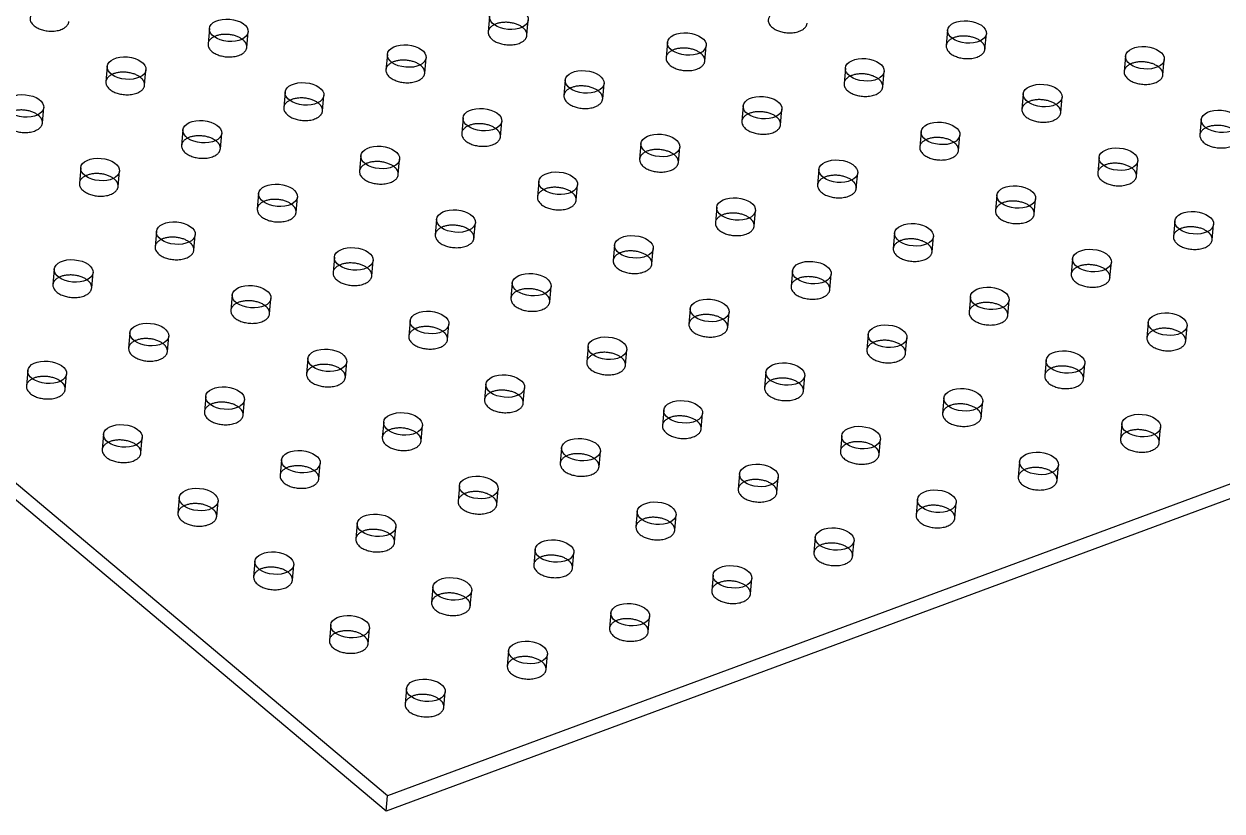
# Model space of a CAD drawing. Header units: millimetres. Extents: x 10 to 200, y 10 to 287.
# Drawn here: x 101.64 to 149.36, y 85.22 to 116.55 of the extents above; entities that cross this region are included whole.
import ezdxf
from ezdxf.lldxf.tags import DXFTag

# ---------------------------------------------------------------- set-up
doc = ezdxf.new("R2010")
doc.units = ezdxf.units.MM
doc.layers.add('Default', color=7, linetype='Continuous')
doc.layers.add('KÁKONA_DESKA_', color=7, linetype='Continuous')
tags = doc.linetypes.add('HIDDEN2', pattern=[4.7625, 3.175, -1.5875]).pattern_tags.tags
tags[6:7] = [DXFTag(74, 4), DXFTag(75, 0), DXFTag(340, '0'), DXFTag(46, 0.0), DXFTag(50, 0.0), DXFTag(44, 0.0), DXFTag(45, 0.0)]
tags[4:5] = [DXFTag(74, 4), DXFTag(75, 0), DXFTag(340, '0'), DXFTag(46, 0.0), DXFTag(50, 0.0), DXFTag(44, 0.0), DXFTag(45, 0.0)]

# ---------------------------------------------------------------- blocks, each defined once
blk = doc.blocks.new('SE2')
at = {"layer": 'KÁKONA_DESKA_', "color": 7, "linetype": 'Continuous'}
for p, q in [((116.125, 85.828), (76.931, 118.722)), ((116.071, 85.217), (76.877, 118.111)), ((186.245, 111.762), (116.125, 85.828)), ((186.191, 111.151), (116.071, 85.217)), ((116.071, 85.217), (116.125, 85.828))]:
    blk.add_line(p, q, dxfattribs=at)
at = {"layer": 'KÁKONA_DESKA_', "color": 7, "linetype": 'HIDDEN2'}
for p, q in [((120.185, 116.849), (120.131, 116.238)), ((121.675, 116.102), (121.729, 116.713)), ((109.026, 116.37), (108.972, 115.759)), ((110.516, 115.623), (110.57, 116.234)), ((138.431, 116.303), (138.377, 115.691)), ((139.921, 115.556), (139.975, 116.167)), ((127.272, 115.823), (127.219, 115.212)), ((128.763, 115.076), (128.816, 115.687)), ((116.114, 115.344), (116.06, 114.733)), ((117.604, 114.597), (117.658, 115.208)), ((145.519, 115.276), (145.465, 114.665)), ((147.009, 114.529), (147.063, 115.14)), ((104.955, 114.864), (104.901, 114.253)), ((106.445, 114.117), (106.499, 114.728)), ((134.36, 114.797), (134.306, 114.186)), ((135.85, 114.05), (135.904, 114.661)), ((123.201, 114.317), (123.148, 113.706)), ((124.692, 113.57), (124.745, 114.181)), ((112.043, 113.838), (111.989, 113.227)), ((113.533, 113.091), (113.587, 113.702)), ((141.448, 113.771), (141.394, 113.16)), ((142.938, 113.024), (142.992, 113.635)), ((102.374, 112.611), (102.428, 113.222)), ((130.289, 113.291), (130.235, 112.68)), ((131.779, 112.544), (131.833, 113.155)), ((119.13, 112.812), (119.077, 112.201)), ((120.621, 112.065), (120.674, 112.676)), ((148.536, 112.745), (148.482, 112.133)), ((107.972, 112.332), (107.918, 111.721)), ((109.462, 111.585), (109.516, 112.196)), ((137.377, 112.265), (137.323, 111.654)), ((126.218, 111.786), (126.164, 111.175)), ((138.867, 111.518), (138.921, 112.129)), ((115.059, 111.306), (115.006, 110.695)), ((127.708, 111.039), (127.762, 111.65)), ((144.465, 111.239), (144.411, 110.628)), ((103.901, 110.827), (103.847, 110.216)), ((116.55, 110.559), (116.603, 111.17)), ((133.306, 110.759), (133.252, 110.148)), ((145.955, 110.492), (146.009, 111.103)), ((105.391, 110.08), (105.445, 110.691)), ((122.147, 110.28), (122.093, 109.669)), ((134.796, 110.012), (134.85, 110.623)), ((110.988, 109.8), (110.935, 109.189)), ((123.637, 109.533), (123.691, 110.144)), ((112.479, 109.053), (112.532, 109.664)), ((140.394, 109.733), (140.34, 109.122)), ((141.884, 108.986), (141.938, 109.597)), ((129.235, 109.254), (129.181, 108.643)), ((130.725, 108.507), (130.779, 109.118)), ((118.076, 108.774), (118.022, 108.163)), ((119.566, 108.027), (119.62, 108.638)), ((147.481, 108.707), (147.427, 108.096)), ((148.971, 107.96), (149.025, 108.571)), ((106.917, 108.295), (106.864, 107.684)), ((108.408, 107.548), (108.461, 108.159)), ((136.323, 108.228), (136.269, 107.617)), ((137.813, 107.481), (137.867, 108.092)), ((125.164, 107.748), (125.11, 107.137)), ((126.654, 107.001), (126.708, 107.612)), ((114.005, 107.269), (113.951, 106.658)), ((115.495, 106.522), (115.549, 107.133)), ((143.41, 107.201), (143.356, 106.59)), ((144.9, 106.454), (144.954, 107.065)), ((102.846, 106.789), (102.793, 106.178)), ((104.337, 106.042), (104.391, 106.653)), ((132.252, 106.722), (132.198, 106.111)), ((133.742, 105.975), (133.796, 106.586)), ((121.093, 106.242), (121.039, 105.631)), ((122.583, 105.495), (122.637, 106.106)), ((109.934, 105.763), (109.88, 105.152)), ((111.424, 105.016), (111.478, 105.627)), ((139.339, 105.696), (139.285, 105.085)), ((140.83, 104.949), (140.883, 105.56)), ((128.181, 105.216), (128.127, 104.605)), ((129.671, 104.469), (129.725, 105.08)), ((117.022, 104.737), (116.968, 104.126)), ((118.512, 103.99), (118.566, 104.601)), ((146.427, 104.67), (146.373, 104.059)), ((147.917, 103.923), (147.971, 104.534)), ((105.863, 104.257), (105.809, 103.646)), ((107.353, 103.51), (107.407, 104.121)), ((135.268, 104.19), (135.215, 103.579)), ((136.759, 103.443), (136.812, 104.054)), ((124.11, 103.711), (124.056, 103.1)), ((125.6, 102.964), (125.654, 103.575)), ((112.951, 103.231), (112.897, 102.62)), ((114.441, 102.484), (114.495, 103.095)), ((142.356, 103.164), (142.302, 102.553)), ((101.792, 102.752), (101.738, 102.141)), ((103.282, 102.005), (103.336, 102.616)), ((131.197, 102.684), (131.144, 102.073)), ((143.846, 102.417), (143.9, 103.028)), ((120.039, 102.205), (119.985, 101.594)), ((132.688, 101.937), (132.741, 102.548)), ((108.88, 101.725), (108.826, 101.114)), ((121.529, 101.458), (121.583, 102.069)), ((138.285, 101.658), (138.231, 101.047)), ((110.37, 100.978), (110.424, 101.589)), ((127.126, 101.179), (127.073, 100.568)), ((139.775, 100.911), (139.829, 101.522)), ((115.968, 100.699), (115.914, 100.088)), ((128.617, 100.432), (128.67, 101.043)), ((117.458, 99.952), (117.512, 100.563)), ((145.373, 100.632), (145.319, 100.021)), ((146.863, 99.885), (146.917, 100.496)), ((104.809, 100.22), (104.755, 99.609)), ((106.299, 99.473), (106.353, 100.084)), ((134.214, 100.153), (134.16, 99.542)), ((135.704, 99.406), (135.758, 100.017)), ((123.055, 99.673), (123.002, 99.062)), ((124.546, 98.926), (124.599, 99.537)), ((111.897, 99.194), (111.843, 98.583)), ((113.387, 98.447), (113.441, 99.058)), ((141.302, 99.126), (141.248, 98.515)), ((142.792, 98.379), (142.846, 98.99)), ((130.143, 98.647), (130.089, 98.036)), ((131.633, 97.9), (131.687, 98.511)), ((118.984, 98.167), (118.931, 97.556)), ((120.475, 97.42), (120.528, 98.031)), ((107.826, 97.688), (107.772, 97.077)), ((109.316, 96.941), (109.37, 97.552)), ((137.231, 97.621), (137.177, 97.01)), ((138.721, 96.874), (138.775, 97.485)), ((126.072, 97.141), (126.018, 96.53)), ((127.562, 96.394), (127.616, 97.005)), ((114.913, 96.662), (114.86, 96.051)), ((116.404, 95.915), (116.457, 96.526)), ((133.16, 96.115), (133.106, 95.504)), ((134.65, 95.368), (134.704, 95.979)), ((122.001, 95.636), (121.947, 95.025)), ((123.491, 94.889), (123.545, 95.5)), ((110.842, 95.156), (110.789, 94.545)), ((112.333, 94.409), (112.386, 95.02)), ((129.089, 94.609), (129.035, 93.998)), ((117.93, 94.13), (117.876, 93.519)), ((130.579, 93.862), (130.633, 94.473)), ((119.42, 93.383), (119.474, 93.994)), ((125.018, 93.104), (124.964, 92.493)), ((113.859, 92.624), (113.805, 92.013)), ((126.508, 92.357), (126.562, 92.968)), ((115.349, 91.877), (115.403, 92.488)), ((120.947, 91.598), (120.893, 90.987)), ((122.437, 90.851), (122.491, 91.462)), ((116.876, 90.092), (116.822, 89.481)), ((118.366, 89.345), (118.42, 89.957))]:
    blk.add_line(p, q, dxfattribs=at)
at = {"layer": 'KÁKONA_DESKA_', "color": 7, "linetype": 'Continuous'}
for centre in [(120.957, 116.781), (109.798, 116.302), (139.203, 116.235), (128.044, 115.755), (116.886, 115.276), (146.291, 115.208), (105.727, 114.796), (135.132, 114.729), (123.973, 114.249), (112.815, 113.77), (142.22, 113.703), (101.656, 113.29), (131.061, 113.223), (119.902, 112.744), (149.308, 112.677), (108.744, 112.264), (138.149, 112.197), (126.99, 111.718), (115.831, 111.238), (104.673, 110.759), (145.237, 111.171), (134.078, 110.691), (122.919, 110.212), (111.76, 109.732), (141.166, 109.665), (130.007, 109.186), (118.848, 108.706), (148.253, 108.639), (107.689, 108.227), (137.095, 108.16), (125.936, 107.68), (114.777, 107.201), (144.182, 107.133), (103.618, 106.721), (133.024, 106.654), (121.865, 106.174), (110.706, 105.695), (140.111, 105.628), (128.953, 105.148), (117.794, 104.669), (147.199, 104.602), (106.635, 104.189), (136.04, 104.122), (124.882, 103.643), (113.723, 103.163), (143.128, 103.096), (102.564, 102.684), (131.969, 102.616), (120.811, 102.137), (109.652, 101.657), (139.057, 101.59), (127.898, 101.111), (116.74, 100.631), (146.145, 100.564), (105.581, 100.152), (134.986, 100.085), (123.827, 99.605), (112.669, 99.126), (142.074, 99.058), (130.915, 98.579), (119.756, 98.099), (108.598, 97.62), (138.003, 97.553), (126.844, 97.073), (115.685, 96.594), (133.932, 96.047), (122.773, 95.568), (111.614, 95.088), (129.861, 94.541), (118.702, 94.062), (125.79, 93.036), (114.631, 92.556), (121.719, 91.53), (117.648, 90.024)]:
    blk.add_ellipse(centre, major_axis=(-0.772, 0.068), ratio=0.575407, dxfattribs=at)
at = {"layer": 'KÁKONA_DESKA_', "color": 7, "linetype": 'HIDDEN2'}
for points, weights in [([(102.123, 117.072), (101.298, 116.665), (102.334, 116.329), (103.371, 115.994), (103.428, 116.649)], [1, 0.561169697986, 1, 0.561169697986, 1]), ([(131.528, 117.005), (130.703, 116.598), (131.739, 116.262), (132.776, 115.926), (132.834, 116.582)], [1, 0.561169697986, 1, 0.561169697986, 1]), ([(120.369, 116.525), (119.544, 116.118), (120.581, 115.783), (121.617, 115.447), (121.675, 116.102)], [1, 0.561169697986, 1, 0.561169697986, 1]), ([(109.211, 116.046), (108.386, 115.639), (109.422, 115.303), (110.458, 114.968), (110.516, 115.623)], [1, 0.561169697986, 1, 0.561169697986, 1]), ([(138.616, 115.978), (137.791, 115.572), (138.827, 115.236), (139.864, 114.9), (139.921, 115.556)], [1, 0.561169697986, 1, 0.561169697986, 1]), ([(127.457, 115.499), (126.632, 115.092), (127.668, 114.757), (128.705, 114.421), (128.763, 115.076)], [1, 0.561169697986, 1, 0.561169697986, 1]), ([(116.298, 115.019), (115.473, 114.613), (116.51, 114.277), (117.546, 113.941), (117.604, 114.597)], [1, 0.561169697986, 1, 0.561169697986, 1]), ([(105.14, 114.54), (104.315, 114.133), (105.351, 113.798), (106.387, 113.462), (106.445, 114.117)], [1, 0.561169697983, 1, 0.561169697982, 1]), ([(145.703, 114.952), (144.878, 114.546), (145.915, 114.21), (146.951, 113.874), (147.009, 114.529)], [1, 0.561169697986, 1, 0.561169697986, 1]), ([(134.545, 114.473), (133.72, 114.066), (134.756, 113.73), (135.793, 113.395), (135.85, 114.05)], [1, 0.561169697986, 1, 0.561169697986, 1]), ([(123.386, 113.993), (122.561, 113.587), (123.597, 113.251), (124.634, 112.915), (124.692, 113.57)], [1, 0.561169697986, 1, 0.561169697986, 1]), ([(112.227, 113.514), (111.402, 113.107), (112.439, 112.771), (113.475, 112.436), (113.533, 113.091)], [1, 0.561169697986, 1, 0.561169697986, 1]), ([(141.632, 113.447), (140.807, 113.04), (141.844, 112.704), (142.88, 112.368), (142.938, 113.024)], [1, 0.561169697986, 1, 0.561169697986, 1]), ([(101.069, 113.034), (100.244, 112.628), (101.28, 112.292), (102.317, 111.956), (102.374, 112.611)], [1, 0.561169697986, 1, 0.561169697986, 1]), ([(130.474, 112.967), (129.649, 112.56), (130.685, 112.225), (131.722, 111.889), (131.779, 112.544)], [1, 0.561169697986, 1, 0.561169697986, 1]), ([(119.315, 112.488), (118.49, 112.081), (119.526, 111.745), (120.563, 111.41), (120.621, 112.065)], [1, 0.561169697986, 1, 0.561169697986, 1]), ([(148.72, 112.42), (147.895, 112.014), (148.932, 111.678), (149.968, 111.342), (150.026, 111.998)], [1, 0.561169697985, 1, 0.561169697985, 1]), ([(108.156, 112.008), (107.331, 111.601), (108.368, 111.266), (109.404, 110.93), (109.462, 111.585)], [1, 0.561169697986, 1, 0.561169697986, 1]), ([(137.561, 111.941), (136.736, 111.534), (137.773, 111.199), (138.809, 110.863), (138.867, 111.518)], [1, 0.561169697986, 1, 0.561169697986, 1]), ([(126.403, 111.461), (125.578, 111.055), (126.614, 110.719), (127.651, 110.383), (127.708, 111.039)], [1, 0.561169697986, 1, 0.561169697986, 1]), ([(115.244, 110.982), (114.419, 110.575), (115.455, 110.24), (116.492, 109.904), (116.55, 110.559)], [1, 0.561169697986, 1, 0.561169697986, 1]), ([(144.649, 110.915), (143.824, 110.508), (144.861, 110.172), (145.897, 109.837), (145.955, 110.492)], [1, 0.561169697986, 1, 0.561169697986, 1]), ([(104.085, 110.502), (103.26, 110.096), (104.297, 109.76), (105.333, 109.424), (105.391, 110.08)], [1, 0.561169697987, 1, 0.561169697987, 1]), ([(133.491, 110.435), (132.665, 110.029), (133.702, 109.693), (134.738, 109.357), (134.796, 110.012)], [1, 0.561169697986, 1, 0.561169697986, 1]), ([(122.332, 109.956), (121.507, 109.549), (122.543, 109.213), (123.58, 108.878), (123.637, 109.533)], [1, 0.561169697986, 1, 0.561169697986, 1]), ([(111.173, 109.476), (110.348, 109.07), (111.385, 108.734), (112.421, 108.398), (112.479, 109.053)], [1, 0.561169697986, 1, 0.561169697986, 1]), ([(140.578, 109.409), (139.753, 109.002), (140.79, 108.667), (141.826, 108.331), (141.884, 108.986)], [1, 0.561169697986, 1, 0.561169697986, 1]), ([(129.42, 108.93), (128.594, 108.523), (129.631, 108.187), (130.667, 107.852), (130.725, 108.507)], [1, 0.561169697986, 1, 0.561169697986, 1]), ([(118.261, 108.45), (117.436, 108.043), (118.472, 107.708), (119.509, 107.372), (119.566, 108.027)], [1, 0.561169697986, 1, 0.561169697986, 1]), ([(147.666, 108.383), (146.841, 107.976), (147.877, 107.641), (148.914, 107.305), (148.971, 107.96)], [1, 0.561169697986, 1, 0.561169697986, 1]), ([(107.102, 107.971), (106.277, 107.564), (107.314, 107.228), (108.35, 106.893), (108.408, 107.548)], [1, 0.561169697986, 1, 0.561169697986, 1]), ([(136.507, 107.903), (135.682, 107.497), (136.719, 107.161), (137.755, 106.825), (137.813, 107.481)], [1, 0.561169697986, 1, 0.561169697986, 1]), ([(125.349, 107.424), (124.524, 107.017), (125.56, 106.682), (126.596, 106.346), (126.654, 107.001)], [1, 0.561169697986, 1, 0.561169697986, 1]), ([(114.19, 106.944), (113.365, 106.538), (114.401, 106.202), (115.438, 105.866), (115.495, 106.522)], [1, 0.561169697986, 1, 0.561169697986, 1]), ([(103.031, 106.465), (102.206, 106.058), (103.243, 105.723), (104.279, 105.387), (104.337, 106.042)], [1, 0.561169697986, 1, 0.561169697986, 1]), ([(143.595, 106.877), (142.77, 106.471), (143.806, 106.135), (144.843, 105.799), (144.9, 106.454)], [1, 0.561169697986, 1, 0.561169697986, 1]), ([(132.436, 106.398), (131.611, 105.991), (132.648, 105.655), (133.684, 105.32), (133.742, 105.975)], [1, 0.561169697986, 1, 0.561169697986, 1]), ([(121.278, 105.918), (120.453, 105.512), (121.489, 105.176), (122.525, 104.84), (122.583, 105.495)], [1, 0.561169697985, 1, 0.561169697985, 1]), ([(110.119, 105.439), (109.294, 105.032), (110.33, 104.696), (111.367, 104.361), (111.424, 105.016)], [1, 0.561169697986, 1, 0.561169697986, 1]), ([(139.524, 105.372), (138.699, 104.965), (139.735, 104.629), (140.772, 104.294), (140.83, 104.949)], [1, 0.561169697986, 1, 0.561169697986, 1]), ([(128.365, 104.892), (127.54, 104.485), (128.577, 104.15), (129.613, 103.814), (129.671, 104.469)], [1, 0.561169697986, 1, 0.561169697986, 1]), ([(117.207, 104.413), (116.382, 104.006), (117.418, 103.67), (118.454, 103.335), (118.512, 103.99)], [1, 0.561169697986, 1, 0.561169697986, 1]), ([(146.612, 104.345), (145.787, 103.939), (146.823, 103.603), (147.86, 103.267), (147.917, 103.923)], [1, 0.561169697986, 1, 0.561169697986, 1]), ([(106.048, 103.933), (105.223, 103.526), (106.259, 103.191), (107.296, 102.855), (107.353, 103.51)], [1, 0.561169697987, 1, 0.561169697987, 1]), ([(135.453, 103.866), (134.628, 103.459), (135.664, 103.124), (136.701, 102.788), (136.759, 103.443)], [1, 0.561169697986, 1, 0.561169697986, 1]), ([(124.294, 103.386), (123.469, 102.98), (124.506, 102.644), (125.542, 102.308), (125.6, 102.964)], [1, 0.561169697987, 1, 0.561169697987, 1]), ([(113.136, 102.907), (112.311, 102.5), (113.347, 102.165), (114.383, 101.829), (114.441, 102.484)], [1, 0.561169697986, 1, 0.561169697986, 1]), ([(142.541, 102.84), (141.716, 102.433), (142.752, 102.097), (143.789, 101.762), (143.846, 102.417)], [1, 0.561169697987, 1, 0.561169697987, 1]), ([(101.977, 102.427), (101.152, 102.021), (102.188, 101.685), (103.225, 101.349), (103.282, 102.005)], [1, 0.561169697986, 1, 0.561169697986, 1]), ([(131.382, 102.36), (130.557, 101.954), (131.593, 101.618), (132.63, 101.282), (132.688, 101.937)], [1, 0.561169697986, 1, 0.561169697986, 1]), ([(120.223, 101.881), (119.398, 101.474), (120.435, 101.138), (121.471, 100.803), (121.529, 101.458)], [1, 0.561169697986, 1, 0.561169697986, 1]), ([(109.065, 101.401), (108.24, 100.995), (109.276, 100.659), (110.312, 100.323), (110.37, 100.978)], [1, 0.561169697986, 1, 0.561169697986, 1]), ([(138.47, 101.334), (137.645, 100.927), (138.681, 100.592), (139.718, 100.256), (139.775, 100.911)], [1, 0.561169697986, 1, 0.561169697986, 1]), ([(127.311, 100.855), (126.486, 100.448), (127.522, 100.112), (128.559, 99.777), (128.617, 100.432)], [1, 0.561169697986, 1, 0.561169697986, 1]), ([(116.152, 100.375), (115.327, 99.968), (116.364, 99.633), (117.4, 99.297), (117.458, 99.952)], [1, 0.561169697986, 1, 0.561169697986, 1]), ([(145.557, 100.308), (144.732, 99.901), (145.769, 99.566), (146.805, 99.23), (146.863, 99.885)], [1, 0.561169697987, 1, 0.561169697988, 1]), ([(104.994, 99.896), (104.169, 99.489), (105.205, 99.153), (106.241, 98.818), (106.299, 99.473)], [1, 0.561169697986, 1, 0.561169697986, 1]), ([(134.399, 99.828), (133.574, 99.422), (134.61, 99.086), (135.647, 98.75), (135.704, 99.406)], [1, 0.561169697986, 1, 0.561169697986, 1]), ([(123.24, 99.349), (122.415, 98.942), (123.451, 98.607), (124.488, 98.271), (124.546, 98.926)], [1, 0.561169697986, 1, 0.561169697986, 1]), ([(112.081, 98.869), (111.256, 98.463), (112.293, 98.127), (113.329, 97.791), (113.387, 98.447)], [1, 0.561169697986, 1, 0.561169697986, 1]), ([(141.486, 98.802), (140.661, 98.396), (141.698, 98.06), (142.734, 97.724), (142.792, 98.379)], [1, 0.561169697986, 1, 0.561169697986, 1]), ([(130.328, 98.323), (129.503, 97.916), (130.539, 97.58), (131.576, 97.245), (131.633, 97.9)], [1, 0.561169697986, 1, 0.561169697986, 1]), ([(119.169, 97.843), (118.344, 97.437), (119.38, 97.101), (120.417, 96.765), (120.475, 97.42)], [1, 0.561169697986, 1, 0.561169697986, 1]), ([(108.01, 97.364), (107.185, 96.957), (108.222, 96.621), (109.258, 96.286), (109.316, 96.941)], [1, 0.561169697986, 1, 0.561169697986, 1]), ([(137.415, 97.297), (136.59, 96.89), (137.627, 96.554), (138.663, 96.219), (138.721, 96.874)], [1, 0.561169697986, 1, 0.561169697986, 1]), ([(126.257, 96.817), (125.432, 96.41), (126.468, 96.075), (127.505, 95.739), (127.562, 96.394)], [1, 0.561169697986, 1, 0.561169697986, 1]), ([(115.098, 96.338), (114.273, 95.931), (115.31, 95.595), (116.346, 95.26), (116.404, 95.915)], [1, 0.561169697986, 1, 0.561169697986, 1]), ([(133.345, 95.791), (132.519, 95.384), (133.556, 95.049), (134.592, 94.713), (134.65, 95.368)], [1, 0.561169697986, 1, 0.561169697986, 1]), ([(122.186, 95.311), (121.361, 94.905), (122.397, 94.569), (123.434, 94.233), (123.491, 94.889)], [1, 0.561169697986, 1, 0.561169697986, 1]), ([(111.027, 94.832), (110.202, 94.425), (111.239, 94.09), (112.275, 93.754), (112.333, 94.409)], [1, 0.561169697986, 1, 0.561169697986, 1]), ([(129.274, 94.285), (128.449, 93.879), (129.485, 93.543), (130.521, 93.207), (130.579, 93.862)], [1, 0.561169697984, 1, 0.561169697984, 1]), ([(118.115, 93.806), (117.29, 93.399), (118.326, 93.063), (119.363, 92.728), (119.42, 93.383)], [1, 0.561169697995, 1, 0.561169697995, 1]), ([(125.203, 92.78), (124.378, 92.373), (125.414, 92.037), (126.45, 91.702), (126.508, 92.357)], [1, 0.561169697986, 1, 0.561169697986, 1]), ([(114.044, 92.3), (113.219, 91.893), (114.255, 91.558), (115.292, 91.222), (115.349, 91.877)], [1, 0.561169698, 1, 0.561169698, 1]), ([(121.132, 91.274), (120.307, 90.867), (121.343, 90.532), (122.379, 90.196), (122.437, 90.851)], [1, 0.561169697986, 1, 0.561169697986, 1]), ([(117.061, 89.768), (116.236, 89.362), (117.272, 89.026), (118.308, 88.69), (118.366, 89.345)], [1, 0.561169697986, 1, 0.561169697986, 1])]:
    blk.add_rational_spline(points, weights, degree=2, knots=[0, 0, 0, 0.5, 0.5, 1, 1, 1], dxfattribs=at)
at = {"layer": 'KÁKONA_DESKA_', "color": 7, "linetype": 'Continuous'}
for points, weights in [([(121.49, 116.426), (120.96, 116.816), (120.369, 116.525)], [1, 0.687760390174, 1]), ([(110.331, 115.947), (109.801, 116.337), (109.211, 116.046)], [1, 0.687760390174, 1]), ([(139.737, 115.88), (139.206, 116.269), (138.616, 115.978)], [1, 0.687760390174, 1]), ([(128.578, 115.4), (128.047, 115.79), (127.457, 115.499)], [1, 0.687760390174, 1]), ([(117.419, 114.921), (116.889, 115.31), (116.298, 115.019)], [1, 0.687760390173, 1]), ([(146.824, 114.853), (146.294, 115.243), (145.703, 114.952)], [1, 0.687760390173, 1]), ([(106.261, 114.441), (105.73, 114.831), (105.14, 114.54)], [1, 0.687760390186, 1]), ([(135.666, 114.374), (135.135, 114.764), (134.545, 114.473)], [1, 0.687760390174, 1]), ([(124.507, 113.895), (123.976, 114.284), (123.386, 113.993)], [1, 0.687760390174, 1]), ([(113.348, 113.415), (112.818, 113.805), (112.227, 113.514)], [1, 0.687760390174, 1]), ([(102.19, 112.936), (101.659, 113.325), (101.069, 113.034)], [1, 0.687760390174, 1]), ([(142.753, 113.348), (142.223, 113.738), (141.632, 113.447)], [1, 0.687760390174, 1]), ([(131.595, 112.868), (131.064, 113.258), (130.474, 112.967)], [1, 0.687760390174, 1]), ([(120.436, 112.389), (119.905, 112.779), (119.315, 112.488)], [1, 0.687760390175, 1]), ([(149.841, 112.322), (149.311, 112.711), (148.72, 112.42)], [1, 0.687760390179, 1]), ([(109.277, 111.909), (108.747, 112.299), (108.156, 112.008)], [1, 0.687760390174, 1]), ([(138.682, 111.842), (138.152, 112.232), (137.561, 111.941)], [1, 0.687760390174, 1]), ([(127.524, 111.363), (126.993, 111.752), (126.403, 111.461)], [1, 0.687760390174, 1]), ([(116.365, 110.883), (115.834, 111.273), (115.244, 110.982)], [1, 0.687760390174, 1]), ([(145.77, 110.816), (145.24, 111.206), (144.649, 110.915)], [1, 0.687760390174, 1]), ([(105.206, 110.404), (104.676, 110.793), (104.085, 110.502)], [1, 0.687760390171, 1]), ([(134.611, 110.337), (134.081, 110.726), (133.491, 110.435)], [1, 0.687760390174, 1]), ([(123.453, 109.857), (122.922, 110.247), (122.332, 109.956)], [1, 0.687760390174, 1]), ([(112.294, 109.378), (111.764, 109.767), (111.173, 109.476)], [1, 0.687760390174, 1]), ([(141.699, 109.31), (141.169, 109.7), (140.578, 109.409)], [1, 0.687760390174, 1]), ([(130.54, 108.831), (130.01, 109.221), (129.42, 108.93)], [1, 0.687760390174, 1]), ([(119.382, 108.351), (118.851, 108.741), (118.261, 108.45)], [1, 0.687760390175, 1]), ([(148.787, 108.284), (148.256, 108.674), (147.666, 108.383)], [1, 0.687760390174, 1]), ([(108.223, 107.872), (107.693, 108.262), (107.102, 107.971)], [1, 0.687760390175, 1]), ([(137.628, 107.805), (137.098, 108.194), (136.507, 107.903)], [1, 0.687760390174, 1]), ([(126.469, 107.325), (125.939, 107.715), (125.349, 107.424)], [1, 0.687760390174, 1]), ([(115.311, 106.846), (114.78, 107.235), (114.19, 106.944)], [1, 0.687760390176, 1]), ([(144.716, 106.779), (144.185, 107.168), (143.595, 106.877)], [1, 0.687760390174, 1]), ([(104.152, 106.366), (103.622, 106.756), (103.031, 106.465)], [1, 0.687760390174, 1]), ([(133.557, 106.299), (133.027, 106.689), (132.436, 106.398)], [1, 0.687760390174, 1]), ([(122.398, 105.82), (121.868, 106.209), (121.278, 105.918)], [1, 0.687760390177, 1]), ([(111.24, 105.34), (110.709, 105.73), (110.119, 105.439)], [1, 0.687760390175, 1]), ([(140.645, 105.273), (140.114, 105.663), (139.524, 105.372)], [1, 0.687760390174, 1]), ([(129.486, 104.793), (128.956, 105.183), (128.365, 104.892)], [1, 0.687760390174, 1]), ([(118.327, 104.314), (117.797, 104.704), (117.207, 104.413)], [1, 0.687760390174, 1]), ([(147.733, 104.247), (147.202, 104.636), (146.612, 104.345)], [1, 0.687760390174, 1]), ([(107.169, 103.834), (106.638, 104.224), (106.048, 103.933)], [1, 0.687760390173, 1]), ([(136.574, 103.767), (136.043, 104.157), (135.453, 103.866)], [1, 0.687760390174, 1]), ([(125.415, 103.288), (124.885, 103.677), (124.294, 103.386)], [1, 0.687760390172, 1]), ([(114.256, 102.808), (113.726, 103.198), (113.136, 102.907)], [1, 0.687760390174, 1]), ([(143.662, 102.741), (143.131, 103.131), (142.541, 102.84)], [1, 0.687760390171, 1]), ([(103.098, 102.329), (102.567, 102.718), (101.977, 102.427)], [1, 0.687760390174, 1]), ([(132.503, 102.262), (131.972, 102.651), (131.382, 102.36)], [1, 0.687760390175, 1]), ([(121.344, 101.782), (120.814, 102.172), (120.223, 101.881)], [1, 0.687760390174, 1]), ([(110.185, 101.303), (109.655, 101.692), (109.065, 101.401)], [1, 0.687760390174, 1]), ([(139.591, 101.235), (139.06, 101.625), (138.47, 101.334)], [1, 0.687760390174, 1]), ([(128.432, 100.756), (127.901, 101.146), (127.311, 100.855)], [1, 0.687760390174, 1]), ([(117.273, 100.276), (116.743, 100.666), (116.152, 100.375)], [1, 0.687760390174, 1]), ([(146.678, 100.209), (146.148, 100.599), (145.557, 100.308)], [1, 0.687760390168, 1]), ([(106.115, 99.797), (105.584, 100.187), (104.994, 99.896)], [1, 0.687760390174, 1]), ([(135.52, 99.73), (134.989, 100.119), (134.399, 99.828)], [1, 0.687760390174, 1]), ([(124.361, 99.25), (123.83, 99.64), (123.24, 99.349)], [1, 0.687760390174, 1]), ([(113.202, 98.771), (112.672, 99.16), (112.081, 98.869)], [1, 0.687760390174, 1]), ([(142.607, 98.704), (142.077, 99.093), (141.486, 98.802)], [1, 0.687760390174, 1]), ([(131.449, 98.224), (130.918, 98.614), (130.328, 98.323)], [1, 0.687760390174, 1]), ([(120.29, 97.745), (119.759, 98.134), (119.169, 97.843)], [1, 0.687760390174, 1]), ([(109.131, 97.265), (108.601, 97.655), (108.01, 97.364)], [1, 0.687760390174, 1]), ([(138.536, 97.198), (138.006, 97.588), (137.415, 97.297)], [1, 0.687760390174, 1]), ([(127.378, 96.718), (126.847, 97.108), (126.257, 96.817)], [1, 0.687760390174, 1]), ([(116.219, 96.239), (115.689, 96.629), (115.098, 96.338)], [1, 0.687760390174, 1]), ([(134.465, 95.692), (133.935, 96.082), (133.345, 95.791)], [1, 0.687760390174, 1]), ([(123.307, 95.213), (122.776, 95.602), (122.186, 95.311)], [1, 0.687760390174, 1]), ([(112.148, 94.733), (111.618, 95.123), (111.027, 94.832)], [1, 0.687760390174, 1]), ([(130.394, 94.187), (129.864, 94.576), (129.274, 94.285)], [1, 0.687760390181, 1]), ([(119.236, 93.707), (118.705, 94.097), (118.115, 93.806)], [1, 0.687760390143, 1]), ([(126.323, 92.681), (125.793, 93.071), (125.203, 92.78)], [1, 0.687760390174, 1]), ([(115.165, 92.201), (114.634, 92.591), (114.044, 92.3)], [1, 0.687760390128, 1]), ([(122.252, 91.175), (121.722, 91.565), (121.132, 91.274)], [1, 0.687760390175, 1]), ([(118.181, 89.67), (117.651, 90.059), (117.061, 89.768)], [1, 0.687760390174, 1])]:
    blk.add_rational_spline(points, weights, degree=2, dxfattribs=at)
at = {"layer": 'KÁKONA_DESKA_', "color": 7, "linetype": 'HIDDEN2'}
for points, weights in [([(121.675, 116.102), (121.69, 116.279), (121.49, 116.426)], [1, 0.928961185911, 1]), ([(110.516, 115.623), (110.532, 115.8), (110.331, 115.947)], [1, 0.92896118591, 1]), ([(139.921, 115.556), (139.937, 115.733), (139.737, 115.88)], [1, 0.928961185911, 1]), ([(128.763, 115.076), (128.778, 115.253), (128.578, 115.4)], [1, 0.928961185911, 1]), ([(117.604, 114.597), (117.619, 114.774), (117.419, 114.921)], [1, 0.928961185911, 1]), ([(147.009, 114.529), (147.025, 114.706), (146.824, 114.853)], [1, 0.928961185911, 1]), ([(106.445, 114.117), (106.461, 114.294), (106.261, 114.441)], [1, 0.928961185908, 1]), ([(135.85, 114.05), (135.866, 114.227), (135.666, 114.374)], [1, 0.928961185911, 1]), ([(124.692, 113.57), (124.707, 113.747), (124.507, 113.895)], [1, 0.928961185911, 1]), ([(113.533, 113.091), (113.548, 113.268), (113.348, 113.415)], [1, 0.928961185911, 1]), ([(142.938, 113.024), (142.954, 113.201), (142.753, 113.348)], [1, 0.928961185911, 1]), ([(102.374, 112.611), (102.39, 112.788), (102.19, 112.936)], [1, 0.928961185911, 1]), ([(131.779, 112.544), (131.795, 112.721), (131.595, 112.868)], [1, 0.928961185911, 1]), ([(120.621, 112.065), (120.636, 112.242), (120.436, 112.389)], [1, 0.92896118591, 1]), ([(109.462, 111.585), (109.478, 111.762), (109.277, 111.909)], [1, 0.928961185911, 1]), ([(138.867, 111.518), (138.883, 111.695), (138.682, 111.842)], [1, 0.928961185912, 1]), ([(127.708, 111.039), (127.724, 111.216), (127.524, 111.363)], [1, 0.928961185911, 1]), ([(116.55, 110.559), (116.565, 110.736), (116.365, 110.883)], [1, 0.928961185911, 1]), ([(145.955, 110.492), (145.97, 110.669), (145.77, 110.816)], [1, 0.928961185911, 1]), ([(105.391, 110.08), (105.407, 110.257), (105.206, 110.404)], [1, 0.928961185912, 1]), ([(134.796, 110.012), (134.812, 110.189), (134.611, 110.337)], [1, 0.928961185911, 1]), ([(123.637, 109.533), (123.653, 109.71), (123.453, 109.857)], [1, 0.928961185911, 1]), ([(112.479, 109.053), (112.494, 109.23), (112.294, 109.378)], [1, 0.928961185911, 1]), ([(141.884, 108.986), (141.899, 109.163), (141.699, 109.31)], [1, 0.928961185911, 1]), ([(130.725, 108.507), (130.741, 108.684), (130.54, 108.831)], [1, 0.928961185911, 1]), ([(119.566, 108.027), (119.582, 108.204), (119.382, 108.351)], [1, 0.928961185911, 1]), ([(108.408, 107.548), (108.423, 107.725), (108.223, 107.872)], [1, 0.928961185911, 1]), ([(148.971, 107.96), (148.987, 108.137), (148.787, 108.284)], [1, 0.928961185911, 1]), ([(137.813, 107.481), (137.828, 107.658), (137.628, 107.805)], [1, 0.928961185911, 1]), ([(126.654, 107.001), (126.67, 107.178), (126.469, 107.325)], [1, 0.928961185911, 1]), ([(115.495, 106.522), (115.511, 106.699), (115.311, 106.846)], [1, 0.92896118591, 1]), ([(144.9, 106.454), (144.916, 106.631), (144.716, 106.779)], [1, 0.928961185912, 1]), ([(104.337, 106.042), (104.352, 106.219), (104.152, 106.366)], [1, 0.928961185911, 1]), ([(133.742, 105.975), (133.757, 106.152), (133.557, 106.299)], [1, 0.928961185911, 1]), ([(122.583, 105.495), (122.599, 105.672), (122.398, 105.82)], [1, 0.928961185911, 1]), ([(111.424, 105.016), (111.44, 105.193), (111.24, 105.34)], [1, 0.928961185912, 1]), ([(140.83, 104.949), (140.845, 105.126), (140.645, 105.273)], [1, 0.928961185911, 1]), ([(129.671, 104.469), (129.686, 104.646), (129.486, 104.793)], [1, 0.928961185912, 1]), ([(118.512, 103.99), (118.528, 104.167), (118.327, 104.314)], [1, 0.928961185911, 1]), ([(147.917, 103.923), (147.933, 104.1), (147.733, 104.247)], [1, 0.928961185911, 1]), ([(107.353, 103.51), (107.369, 103.687), (107.169, 103.834)], [1, 0.928961185912, 1]), ([(136.759, 103.443), (136.774, 103.62), (136.574, 103.767)], [1, 0.928961185912, 1]), ([(125.6, 102.964), (125.615, 103.141), (125.415, 103.288)], [1, 0.928961185912, 1]), ([(114.441, 102.484), (114.457, 102.661), (114.256, 102.808)], [1, 0.928961185911, 1]), ([(143.846, 102.417), (143.862, 102.594), (143.662, 102.741)], [1, 0.928961185912, 1]), ([(103.282, 102.005), (103.298, 102.182), (103.098, 102.329)], [1, 0.92896118591, 1]), ([(132.688, 101.937), (132.703, 102.114), (132.503, 102.262)], [1, 0.92896118591, 1]), ([(121.529, 101.458), (121.544, 101.635), (121.344, 101.782)], [1, 0.928961185911, 1]), ([(110.37, 100.978), (110.386, 101.155), (110.185, 101.303)], [1, 0.928961185911, 1]), ([(139.775, 100.911), (139.791, 101.088), (139.591, 101.235)], [1, 0.928961185911, 1]), ([(128.617, 100.432), (128.632, 100.609), (128.432, 100.756)], [1, 0.928961185911, 1]), ([(117.458, 99.952), (117.473, 100.129), (117.273, 100.276)], [1, 0.928961185911, 1]), ([(106.299, 99.473), (106.315, 99.65), (106.115, 99.797)], [1, 0.928961185911, 1]), ([(146.863, 99.885), (146.879, 100.062), (146.678, 100.209)], [1, 0.928961185913, 1]), ([(135.704, 99.406), (135.72, 99.583), (135.52, 99.73)], [1, 0.928961185911, 1]), ([(124.546, 98.926), (124.561, 99.103), (124.361, 99.25)], [1, 0.92896118591, 1]), ([(113.387, 98.447), (113.402, 98.624), (113.202, 98.771)], [1, 0.928961185911, 1]), ([(142.792, 98.379), (142.808, 98.556), (142.607, 98.704)], [1, 0.928961185911, 1]), ([(131.633, 97.9), (131.649, 98.077), (131.449, 98.224)], [1, 0.928961185911, 1]), ([(120.475, 97.42), (120.49, 97.597), (120.29, 97.745)], [1, 0.928961185911, 1]), ([(109.316, 96.941), (109.332, 97.118), (109.131, 97.265)], [1, 0.928961185911, 1]), ([(138.721, 96.874), (138.737, 97.051), (138.536, 97.198)], [1, 0.928961185911, 1]), ([(127.562, 96.394), (127.578, 96.571), (127.378, 96.718)], [1, 0.928961185911, 1]), ([(116.404, 95.915), (116.419, 96.092), (116.219, 96.239)], [1, 0.92896118591, 1]), ([(134.65, 95.368), (134.666, 95.545), (134.465, 95.692)], [1, 0.928961185911, 1]), ([(123.491, 94.889), (123.507, 95.066), (123.307, 95.213)], [1, 0.928961185911, 1]), ([(112.333, 94.409), (112.348, 94.586), (112.148, 94.733)], [1, 0.928961185911, 1]), ([(130.579, 93.862), (130.595, 94.039), (130.394, 94.187)], [1, 0.92896118591, 1]), ([(119.42, 93.383), (119.436, 93.56), (119.236, 93.707)], [1, 0.928961185918, 1]), ([(126.508, 92.357), (126.524, 92.534), (126.323, 92.681)], [1, 0.928961185911, 1]), ([(115.349, 91.877), (115.365, 92.054), (115.165, 92.201)], [1, 0.928961185922, 1]), ([(122.437, 90.851), (122.453, 91.028), (122.252, 91.175)], [1, 0.928961185911, 1]), ([(118.366, 89.345), (118.382, 89.522), (118.181, 89.67)], [1, 0.928961185911, 1])]:
    blk.add_rational_spline(points, weights, degree=2, dxfattribs=at)

msp = doc.modelspace()

# ---------------------------------------------------------------- block references
at = {"layer": 'Default'}
msp.add_blockref('SE2', (0, 0), dxfattribs=at)

doc.saveas('drawing.dxf')
